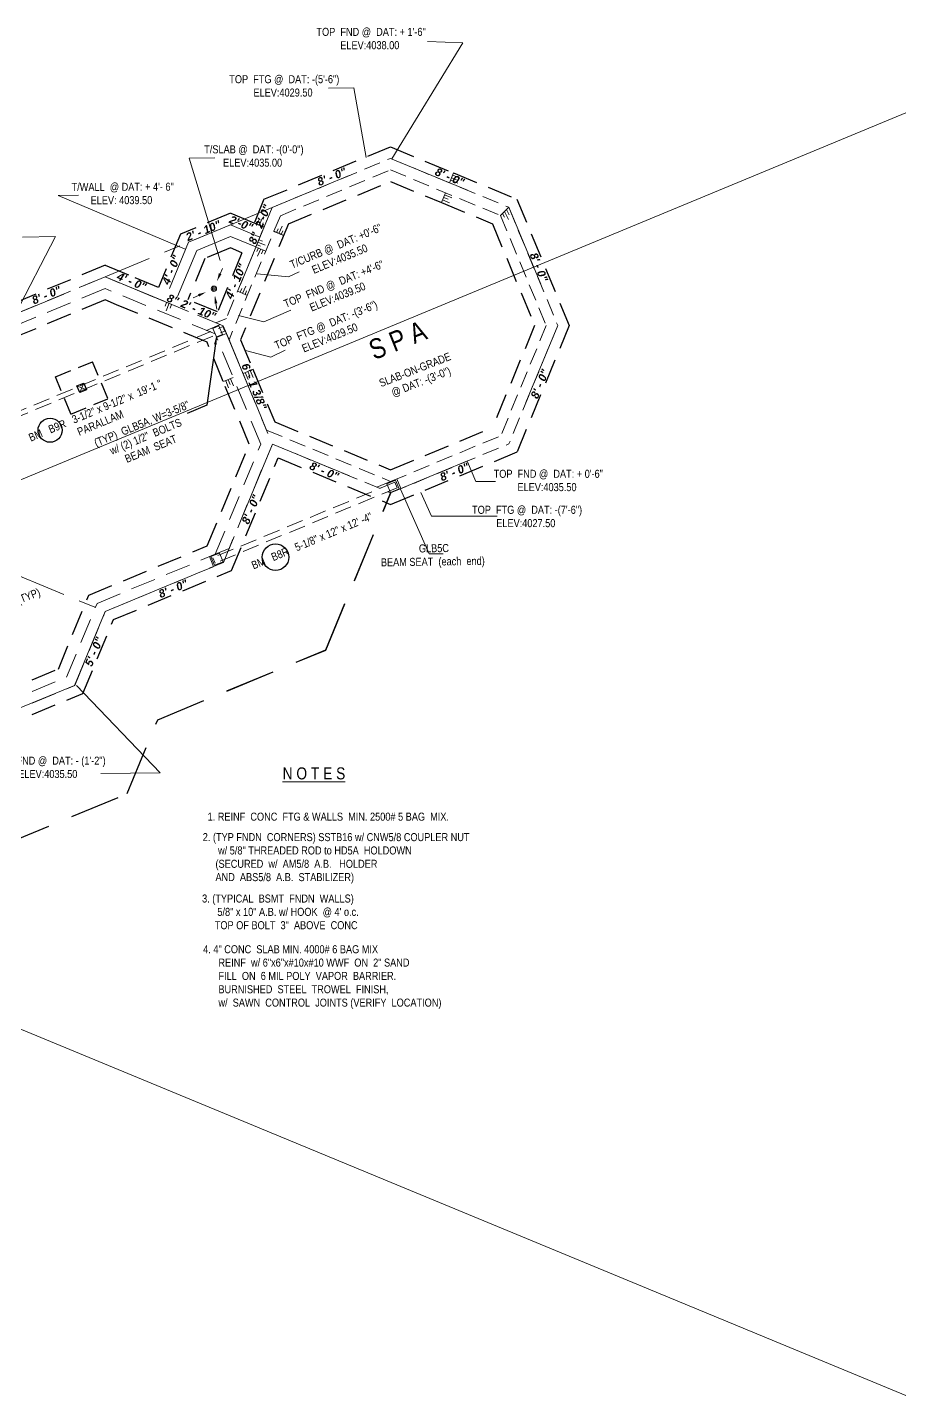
# Model space of a CAD drawing. Header units: inches. Extents: x 913 to 4010, y 85 to 6286.
# Drawn here: x 3351 to 4010, y 5105 to 6131 of the extents above; entities that cross this region are included whole.
import ezdxf

# ---------------------------------------------------------------- set-up
doc = ezdxf.new("R2010")
doc.units = ezdxf.units.IN
doc.header["$MEASUREMENT"] = 0
doc.linetypes.add('CENTER', pattern=[2, 1.25, -0.25, 0.25, -0.25])
doc.linetypes.add('HIDDEN', pattern=[0.375, 0.25, -0.125])
for name, color, linetype, lineweight in [('BALCONY', 7, 'Continuous', 9), ('BEAMS TEXT', 3, 'Continuous', 20), ('CONCRETE', 7, 'Continuous', 20), ('FLOOR BEAMS', 3, 'HIDDEN', 20), ('FOOTING', 7, 'HIDDEN', 30), ('FOOTING TEXT', 7, 'Continuous', 9), ('FOUNDATION', 7, 'HIDDEN', 20), ('FOUNDATION TEXT', 7, 'Continuous', 9), ('GRID', 1, 'CENTER', 20), ('LAYOUT', 6, 'Continuous', 9), ('WALL FRAMING', 7, 'Continuous', 30)]:
    doc.layers.add(name, color=color, linetype=linetype, lineweight=lineweight)
doc.layers.add('FL FRAMING STEEL', color=7, linetype='Continuous')
doc.layers.add('LLTEXT', color=7, linetype='Continuous')
doc.styles.add('ARCHENT', font='technical.ttf', dxfattribs={"height": 6})
doc.styles.add('ARCHENTLTD', font='technical.ttf', dxfattribs={"height": 0.1875})
doc.dimstyles.new('ARCHENT', dxfattribs={"dimtxt": 6, "dimasz": 6, "dimexe": 9, "dimexo": 3, "dimgap": 1, "dimtad": 0, "dimtoh": 1, "dimdec": 3, "dimzin": 0, "dimdsep": 46, "dimlunit": 4, "dimtxsty": 'ARCHENTLTD', "dimcen": 6, "dimaunit": 1, "dimadec": 0, "dimazin": 0, "dimtfac": 1, "dimtdec": 3, "dimtofl": 0, "dimtmove": 0, "dimatfit": 3, "dimfxl": 1, "dimfrac": 2, "dimtolj": 1, "dimtzin": 0, "dimarcsym": 0})
doc.dimstyles.new('ARCHENTLTD', dxfattribs={"dimscale": 0.05, "dimtxt": 0.1875, "dimasz": 3, "dimexe": 9, "dimexo": 1, "dimgap": 2.5, "dimtad": 0, "dimdec": 1, "dimzin": 1, "dimdsep": 46, "dimlunit": 4, "dimtxsty": 'ARCHENTLTD', "dimblk": 'ARCHTICK', "dimcen": 6, "dimclrd": 256, "dimclre": 256, "dimclrt": 256, "dimaunit": 1, "dimadec": 0, "dimazin": 0, "dimtfac": 1, "dimtdec": 1, "dimtofl": 0, "dimtmove": 1, "dimatfit": 3, "dimldrblk": 'ARCHTICK', "dimfxl": 1, "dimfrac": 2, "dimtolj": 1, "dimtzin": 0, "dimlwd": 9, "dimlwe": 9, "dimarcsym": 0})

# ---------------------------------------------------------------- blocks, each defined once
blk = doc.blocks.new('_ArchTick')
at = {"color": 0, "linetype": 'ByBlock', "const_width": 0.15}
blk.add_lwpolyline([(-0.5, -0.5), (0.5, 0.5)], dxfattribs=at)

msp = doc.modelspace()

# ---------------------------------------------------------------- linework, layer by layer
at = {"layer": 'BALCONY', "linetype": 'HIDDEN', "lineweight": 25, "ltscale": 150}
for p, q in [((3575.1, 5663.9), (3623.8, 5781.7)), ((3575.1, 5664), (3623.7, 5781.6)), ((3449, 5611.6), (3575.1, 5664)), ((3449, 5611.6), (3575.1, 5663.9)), ((3426.1, 5556.2), (3449, 5611.6)), ((3280.8, 5495.9), (3426.1, 5556.2))]:
    msp.add_line(p, q, dxfattribs=at)
at = {"layer": 'BEAMS TEXT', "linetype": 'Continuous', "lineweight": 30, "ltscale": 75}
for centre, radius in [((3368.3, 5828.7), 9), ((3537.4, 5733.5), 10)]:
    msp.add_circle(centre, radius, dxfattribs=at)
at = {"layer": 'CONCRETE', "lineweight": 9, "ltscale": 50}
for p, q in [((3490.2, 5935.8), (3490.2, 5934)), ((3491.2, 5936.3), (3491.2, 5933.3)), ((3492, 5935.8), (3492.1, 5933.9))]:
    msp.add_line(p, q, dxfattribs=at)
msp.add_circle((3491.2, 5934.8), 2, dxfattribs=at)
at = {"layer": 'FL FRAMING STEEL', "color": 7, "lineweight": 9, "ltscale": 50}
for p, q in [((3495.8, 5946.1), (3497.5, 5950.1)), ((3479.6, 5929.8), (3475.6, 5928.1)), ((3492.7, 5923.8), (3493.3, 5919.5))]:
    msp.add_line(p, q, dxfattribs=at)
for points in [[(3496.8, 5945.7), (3493.5, 5940.5), (3494.9, 5946.5)], [(3480, 5928.9), (3485.2, 5932.2), (3479.3, 5930.8)], [(3491.7, 5923.7), (3491.9, 5929.8), (3493.7, 5924)]]:
    msp.add_solid(points, dxfattribs=at)
at = {"layer": 'FLOOR BEAMS', "ltscale": 50}
for p, q in [((3286.9, 5818.8), (3497.9, 5906.4)), ((3288.2, 5815.5), (3499.3, 5903.1)), ((3497.9, 5906.4), (3499.3, 5903.1)), ((3626.9, 5789.7), (3490.3, 5733.1)), ((3628.6, 5785.6), (3626.9, 5789.8)), ((3628.6, 5785.6), (3492, 5729)), ((3492, 5729), (3490.3, 5733.1))]:
    msp.add_line(p, q, dxfattribs=at)
at = {"layer": 'FOOTING', "ltscale": 75}
for p, q in [((3528.7, 6001.9), (3623.5, 6041.2)), ((3623.5, 6041.2), (3670.9, 6021.6)), ((3547.1, 5983.5), (3623.5, 6015.2)), ((3623.5, 6015.2), (3661.8, 5999.4)), ((3670.9, 6021.6), (3718.4, 6002)), ((3528.7, 6001.9), (3521.4, 5984)), ((3661.8, 5999.4), (3700, 5983.6)), ((3718.4, 6002), (3757.7, 5907.2)), ((3503.5, 5991.4), (3466, 5975.8)), ((3521.4, 5984), (3503.5, 5991.4)), ((3547.1, 5983.5), (3511.2, 5896.6)), ((3700, 5983.6), (3731.7, 5907.2)), ((3466, 5975.8), (3449.5, 5935.8)), ((3503.5, 5965.4), (3484.4, 5957.5)), ((3512.2, 5961.8), (3493.9, 5917.5)), ((3512.2, 5961.8), (3503.5, 5965.4)), ((3409.5, 5952.4), (3320.8, 5915.5)), ((3427.3, 5945), (3409.5, 5952.4)), ((3484.4, 5957.5), (3471.7, 5926.6)), ((3449.5, 5935.8), (3427.3, 5945)), ((3409.5, 5926.4), (3320.8, 5889.6)), ((3418.1, 5922.8), (3409.5, 5926.4)), ((3486, 5894.8), (3418.1, 5922.8)), ((3493.9, 5917.5), (3471.7, 5926.6)), ((3731.7, 5907.2), (3700.1, 5830.7)), ((3757.7, 5907.2), (3718.5, 5812.4)), ((3498.2, 5865.2), (3486, 5894.8)), ((3511.2, 5896.6), (3520.4, 5874.4)), ((3520.4, 5874.4), (3536.8, 5834.9)), ((3517.7, 5818.3), (3498.2, 5865.2)), ((3536.8, 5834.9), (3623.7, 5799)), ((3623.7, 5799), (3700.1, 5830.7)), ((3486.1, 5741.9), (3517.7, 5818.3)), ((3504.4, 5723.5), (3539.3, 5807.9)), ((3539.3, 5807.9), (3623.7, 5773)), ((3623.7, 5773), (3718.5, 5812.4)), ((3397.4, 5705.1), (3486.1, 5741.9)), ((3415.8, 5686.7), (3504.4, 5723.5)), ((3374.5, 5649.6), (3397.4, 5705.1)), ((3392.9, 5631.2), (3415.8, 5686.7)), ((3251, 5598.4), (3374.5, 5649.6)), ((3251, 5572.4), (3392.8, 5631.2))]:
    msp.add_line(p, q, dxfattribs=at)
at = {"layer": 'FOOTING', "lineweight": 20, "ltscale": 75}
for p, q in [((3670.9, 6021.6), (3667.9, 6014.2)), ((3664.8, 6006.8), (3661.8, 5999.4)), ((3513.1, 5871.3), (3520.5, 5874.4)), ((3498.3, 5865.2), (3505.7, 5868.3))]:
    msp.add_line(p, q, dxfattribs=at)
at = {"layer": 'FOOTING', "lineweight": 9, "ltscale": 75}
for p, q in [((3668.8, 6016.2), (3674.1, 6014)), ((3669.6, 6018), (3673, 6016.6)), ((3670.3, 6019.9), (3675.6, 6017.7)), ((3663.4, 6003.3), (3666.9, 6001.9)), ((3664.2, 6005.2), (3669.5, 6003)), ((3662.6, 6001.5), (3667.9, 5999.3)), ((3709.2, 5992.8), (3712, 5986.7)), ((3710.7, 5994.3), (3712.6, 5990.3)), ((3523.3, 5983.1), (3524.5, 5985.9)), ((3525.1, 5982.4), (3527.5, 5987.9)), ((3527, 5981.5), (3528.1, 5984.3)), ((3707.7, 5991.3), (3709, 5988.6)), ((3524.8, 5971.6), (3527.6, 5970.5)), ((3538.1, 5977), (3539.3, 5979.8)), ((3539.9, 5976.2), (3542.3, 5981.8)), ((3541.7, 5975.4), (3542.9, 5978.2)), ((3523.2, 5968), (3526, 5966.8)), ((3524.5, 5965.5), (3523.3, 5962.8)), ((3526.3, 5964.7), (3523.9, 5959.2)), ((3524, 5969.8), (3529.6, 5967.4)), ((3528.1, 5963.9), (3526.9, 5961.1)), ((3510.8, 5932.2), (3512.1, 5934.9)), ((3512.6, 5931.3), (3515.2, 5936.8)), ((3514.5, 5930.5), (3515.7, 5933.2)), ((3455.7, 5924.6), (3454.6, 5921.8)), ((3457.5, 5923.9), (3455.3, 5918.3)), ((3459.4, 5923.1), (3458.3, 5920.3)), ((3514.7, 5872), (3516.9, 5866.7)), ((3516.6, 5872.8), (3518, 5869.3)), ((3518.4, 5873.5), (3520.6, 5868.3)), ((3500, 5865.8), (3502.2, 5860.5)), ((3501.9, 5866.6), (3503.3, 5863.1)), ((3503.7, 5867.3), (3505.9, 5862))]:
    msp.add_line(p, q, dxfattribs=at)
at = {"layer": 'FOOTING', "lineweight": 9, "ltscale": 1.5}
for p, q in [((3521.4, 5984), (3528.8, 5981)), ((3536.1, 5977.9), (3543.5, 5974.8))]:
    msp.add_line(p, q, dxfattribs=at)
at = {"layer": 'FOOTING', "ltscale": 50}
for p, q in [((3372.4, 5868.7), (3400.1, 5880.1)), ((3411.6, 5852.4), (3400.1, 5880.1)), ((3383.9, 5840.9), (3372.4, 5868.7)), ((3383.9, 5840.8), (3411.7, 5852.3))]:
    msp.add_line(p, q, dxfattribs=at)
at = {"layer": 'FOUNDATION', "ltscale": 50}
for p, q in [((3534.9, 5995.7), (3623.5, 6032.5)), ((3541, 5989.6), (3623.5, 6023.9)), ((3623.5, 6032.5), (3712.3, 5995.9)), ((3623.5, 6023.9), (3706.1, 5989.7)), ((3534.9, 5995.7), (3500.5, 5912.6)), ((3712.3, 5995.9), (3749.1, 5907.2)), ((3541, 5989.6), (3502.5, 5896.6)), ((3706.1, 5989.7), (3740.4, 5907.2)), ((3498.2, 5907), (3530.7, 5828.8)), ((3740.4, 5907.2), (3706.3, 5824.6)), ((3749.1, 5907.2), (3712.4, 5818.5)), ((3530.7, 5828.8), (3623.7, 5790.3)), ((3535, 5818.3), (3623.7, 5781.7)), ((3623.7, 5790.3), (3706.3, 5824.6)), ((3623.7, 5781.7), (3712.4, 5818.5))]:
    msp.add_line(p, q, dxfattribs=at)
at = {"layer": 'FOUNDATION', "lineweight": 20, "ltscale": 50}
for p, q in [((3706.2, 5989.8), (3712.3, 5995.9)), ((3522.7, 5966.1), (3530.1, 5963.1)), ((3508.9, 5932.9), (3516.3, 5929.8))]:
    msp.add_line(p, q, dxfattribs=at)
at = {"layer": 'FOUNDATION', "ltscale": 150}
for p, q in [((3503.5, 5982.7), (3472.2, 5969.7)), ((3525.7, 5973.6), (3503.5, 5982.7)), ((3503.5, 5974.1), (3478.3, 5963.6)), ((3522.6, 5966.2), (3503.5, 5974.1)), ((3472.2, 5969.7), (3453.8, 5925.4)), ((3478.3, 5963.6), (3461.2, 5922.3))]:
    msp.add_line(p, q, dxfattribs=at)
at = {"layer": 'FOUNDATION', "ltscale": 75}
for p, q in [((3409.5, 5943.7), (3320.8, 5906.9)), ((3498.2, 5907), (3409.5, 5943.7)), ((3409.5, 5935), (3320.8, 5898.2)), ((3492.1, 5900.9), (3409.5, 5935)), ((3526.3, 5818.3), (3492.1, 5900.9)), ((3530.7, 5828.8), (3502.6, 5896.5)), ((3492.2, 5735.7), (3526.3, 5818.3)), ((3498.3, 5729.6), (3535, 5818.3)), ((3403.5, 5698.9), (3492.2, 5735.7)), ((3409.7, 5692.8), (3498.3, 5729.6)), ((3380.7, 5643.5), (3403.5, 5698.9)), ((3386.8, 5637.3), (3409.7, 5692.8)), ((3251, 5589.7), (3380.7, 5643.5)), ((3251, 5581.1), (3386.8, 5637.3))]:
    msp.add_line(p, q, dxfattribs=at)
at = {"layer": 'FOUNDATION', "color": 7, "ltscale": 75}
for p, q in [((3492.6, 5909.3), (3500.5, 5912.6)), ((3631.4, 5784.9), (3628.3, 5792.2))]:
    msp.add_line(p, q, dxfattribs=at)
at = {"layer": 'FOUNDATION', "color": 7, "lineweight": 9, "ltscale": 75}
for p, q in [((3485.5, 5903.6), (3495.9, 5908)), ((3493.2, 5898.2), (3500.6, 5901.3)), ((3623.7, 5790.3), (3613.3, 5786)), ((3620.9, 5788.6), (3627.3, 5791.3)), ((3623.5, 5782.1), (3620.9, 5788.6)), ((3630, 5784.8), (3627.3, 5791.3)), ((3623.5, 5782.1), (3630, 5784.8)), ((3495.4, 5736.6), (3488.9, 5733.9)), ((3492.1, 5735.8), (3502.6, 5740.1)), ((3498, 5730.1), (3495.4, 5736.6)), ((3490.9, 5726.6), (3487.8, 5734)), ((3491.6, 5727.4), (3488.9, 5733.9)), ((3498, 5730.1), (3491.6, 5727.4))]:
    msp.add_line(p, q, dxfattribs=at)
at = {"layer": 'FOUNDATION', "lineweight": 9, "ltscale": 75}
for p, q in [((3490.3, 5905.1), (3494.9, 5907)), ((3493, 5898.7), (3497.6, 5900.6))]:
    msp.add_line(p, q, dxfattribs=at)
at = {"layer": 'FOUNDATION', "linetype": 'HIDDEN', "lineweight": 9, "ltscale": 50}
for p, q in [((3490.3, 5905.1), (3493, 5898.7)), ((3494.9, 5907), (3497.6, 5900.6))]:
    msp.add_line(p, q, dxfattribs=at)
at = {"layer": 'GRID', "ltscale": 50}
for p, q in [((3534.9, 5995.7), (3623.5, 6032.5)), ((3623.5, 6032.5), (3712.3, 5995.9)), ((3534.9, 5995.7), (3409.5, 5943.7)), ((3534.9, 5995.7), (3498.2, 5907)), ((3712.3, 5995.9), (3749.1, 5907.2)), ((3320.8, 5906.9), (3409.5, 5943.7)), ((3409.5, 5943.7), (3498.2, 5907)), ((3409.5, 5943.7), (3453.8, 5925.4)), ((3498.2, 5907), (3535, 5818.3)), ((3749.1, 5907.2), (3712.4, 5818.5)), ((3535, 5818.3), (3498.3, 5729.6)), ((3535, 5818.3), (3623.7, 5781.7)), ((3623.7, 5781.7), (3712.4, 5818.5)), ((3320.9, 5729.5), (3409.7, 5692.8)), ((3409.7, 5692.8), (3498.3, 5729.6)), ((3409.7, 5692.8), (3386.7, 5637.4)), ((3251, 5581.1), (3386.7, 5637.4))]:
    msp.add_line(p, q, dxfattribs=at)
at = {"layer": 'LAYOUT', "color": 6, "ltscale": 150}
for p in [(4010, 6066.7), (4010, 5104.8)]:
    msp.add_line(p, (2848.8, 5585.5), dxfattribs=at)
at = {"layer": 'WALL FRAMING', "color": 6, "lineweight": 9, "ltscale": 75}
for p, q in [((3388.4, 5862), (3395.6, 5859)), ((3393.5, 5864.1), (3390.5, 5856.9))]:
    msp.add_line(p, q, dxfattribs=at)
at = {"layer": 'WALL FRAMING', "color": 6, "ltscale": 75}
msp.add_lwpolyline([(3388.4, 5862), (3393.5, 5864.1), (3395.6, 5859), (3390.5, 5856.9)], close=True, dxfattribs=at)

# ---------------------------------------------------------------- texts
at = {"layer": 'BEAMS TEXT', "linetype": 'Continuous', "lineweight": 9, "char_height": 6, "attachment_point": 5, "rotation": 22.6375, "style": 'ARCHENTLTD'}
for s, insert in [('BM   B9R   3-1/2" x 9-1/2" x  19\'-1 "\\PPARALLAM \\P\\P  ', (3407.9, 5829.6)), ('BM   B8R   5-1/8" x 12" x 12\' -4"\\P\\P  ', (3568.5, 5736.5))]:
    msp.add_mtext(s, dxfattribs=dict(at, insert=insert))
at = {"layer": 'FOOTING TEXT', "ltscale": 50, "char_height": 6, "attachment_point": 5, "style": 'ARCHENT'}
for s, insert in [(' TOP  FTG @  DAT: -(5\'-6") \\PELEV:4029.50', (3543, 6086.9)), (' T/SLAB @  DAT: -(0\'-0") \\PELEV:4035.00', (3520.2, 6034.3)), (' TOP  FTG @  DAT: -(7\'-6") \\PELEV:4027.50', (3725.1, 5764))]:
    msp.add_mtext(s, dxfattribs=dict(at, insert=insert))
for s, insert, rotation in [(' T/CURB @  DAT: +0\'-6" \\PELEV:4035.50', (3583.6, 5961.8), 22.7586), (' TOP  FND @  DAT: +4\'-6" \\PELEV:4039.50', (3582, 5933.4), 22.3267), (' TOP  FTG @  DAT: -(3\'-6") \\PELEV:4029.50', (3576.2, 5902.7), 22.3267), (' GLB5C\\PBEAM SEAT  (each  end)', (3655.3, 5734.3), 0.8557)]:
    msp.add_mtext(s, dxfattribs=dict(at, insert=insert, rotation=rotation))
at = {"layer": 'FOUNDATION TEXT', "ltscale": 50, "char_height": 6, "attachment_point": 5, "style": 'ARCHENT'}
for s, insert in [(' TOP  FND @  DAT: + 1\'-6"\\PELEV:4038.00', (3608.1, 6122.4, -3866.5)), (' TOP  FND @  DAT: + 0\'-6"\\PELEV:4035.50', (3741, 5791))]:
    msp.add_mtext(s, dxfattribs=dict(at, insert=insert))
at = {"layer": 'FOUNDATION TEXT', "color": 1, "lineweight": 20, "ltscale": 75, "char_height": 6, "width": 48.625, "attachment_point": 1, "style": 'ARCHENTLTD'}
for s, insert, rotation in [('{\\fArial|b1|i1|c0|p34;8\' - 0"}', (3567.9, 6017.3), 22.2856), ('{\\fArial|b1|i1|c0|p34;8\' - 0"}', (3658.7, 6025.8), 337.2856), ('{\\fArial|b1|i1|c0|p34;2\'-0"}', (3521.7, 5981.9), 67.2856), ('{\\fArial|b1|i1|c0|p34;2\' - 10"}', (3469.4, 5975.9), 22.2856), ('{\\fArial|b1|i1|c0|p34;2\'-0"}', (3504.4, 5990), 337.6327), ('{\\fArial|b1|i1|c0|p34;8"}', (3516.8, 5970), 67.2856), ('{\\fArial|b1|i1|c0|p34;8\' - 0"}', (3733.4, 5962.6), 292.2856), ('{\\fArial|b1|i1|c0|p34;4\' - 0"}', (3452, 5939.6), 67.2856), ('{\\fArial|b1|i1|c0|p34;4\' - 10"}', (3499.5, 5928.9), 67.2856), ('{\\fArial|b1|i1|c0|p34;4\' - 0"}', (3420.2, 5947.4), 337.2856), ('{\\fArial|b1|i1|c0|p34;8\' - 0"}', (3353.9, 5928.5), 22.2856), ('{\\fArial|b1|i1|c0|p34;8"}', (3457.6, 5931.2), 337.2856), ('{\\fArial|b1|i1|c0|p34;2\' - 10"}', (3468.1, 5927), 337.2856), ('{\\fArial|b1|i1|c0|p34;6\' - 1 3/8"}', (3517.2, 5879.7), 292.2856), ('{\\fArial|b1|i1|c0|p34;8\' - 0"}', (3728.4, 5854.1), 67.2856), ('{\\fArial|b1|i1|c0|p34;8\' - 0"}', (3564.6, 5805.3), 337.2856), ('{\\fArial|b1|i1|c0|p34;8\' - 0"}', (3659.9, 5795.9), 22.2856), ('{\\fArial|b1|i1|c0|p34;8\' - 0"}', (3511.7, 5760), 67.2856), ('{\\fArial|b1|i1|c0|p34;8\' - 0"}', (3448.9, 5708.3), 22.2856), ('{\\fArial|b1|i1|c0|p34;5\' - 0"}', (3394.1, 5653.3), 67.2856)]:
    msp.add_mtext(s, dxfattribs=dict(at, insert=insert, rotation=rotation))
at = {"layer": 'FOUNDATION TEXT', "ltscale": 50, "attachment_point": 5, "style": 'ARCHENT'}
for s, insert, char_height, rotation in [('\\P T/WALL  @ DAT: + 4\'- 6" \\PELEV: 4039.50', (3421.8, 6011.2), 6, 0.1149), ('S P A', (3629, 5896.2), 15, 21.7586), ('SLAB-ON-GRADE\\P @ DAT: -(3\'-0")', (3644.1, 5868.6), 6, 21.3688), ('CB66  COLUMN  BASE (TYP)', (3317.7, 5689.8), 6, 21.5927)]:
    msp.add_mtext(s, dxfattribs=dict(at, insert=insert, char_height=char_height, rotation=rotation))
at = {"layer": 'FOUNDATION TEXT', "lineweight": 9, "insert": (3366.6, 5575.9, -3866.5), "char_height": 6, "attachment_point": 5, "style": 'ARCHENT'}
msp.add_mtext(' TOP  FND @  DAT: - (1\'-2")\\PELEV:4035.50', dxfattribs=at)
at = {"layer": 'FOUNDATION TEXT', "color": 7, "linetype": 'Continuous', "lineweight": 9, "insert": (3589.7, 5575.9), "char_height": 9, "attachment_point": 3, "rotation": 0.0192, "style": 'ARCHENTLTD'}
msp.add_mtext('{\\LN O T E S\\P}  ', dxfattribs=at)
at = {"layer": 'FOUNDATION TEXT', "color": 7, "linetype": 'Continuous', "lineweight": 9, "char_height": 6, "style": 'ARCHENT'}
for s, insert, attachment_point in [('             1. REINF  CONC  FTG & WALLS  MIN. 2500# 5 BAG  MIX.\\P                ', (3461.6, 5533.9), 4), ('2. (TYP FNDN  CORNERS) SSTB16 w/ CNW5/8 COUPLER NUT  \\P      w/ 5/8" THREADED ROD to HD5A  HOLDOWN\\P     (SECURED  w/  AM5/8  A.B.   HOLDER\\P     AND  ABS5/8  A.B.  STABILIZER) ', (3482.8, 5526.6), 1), ('3. (TYPICAL  BSMT  FNDN  WALLS)  \\P      5/8" x 10" A.B. w/ HOOK  @ 4\' o.c. \\P     TOP OF BOLT  3"  ABOVE  CONC', (3482.3, 5467.5), 4), ('          4. 4" CONC  SLAB MIN. 4000# 6 BAG MIX\\P                REINF  w/ 6"x6"x#10x#10 WWF  ON  2" SAND\\P                FILL  ON  6 MIL POLY  VAPOR  BARRIER.\\P                BURNISHED  STEEL  TROWEL  FINISH,\\P                w/  SAWN  CONTROL  JOINTS (VERIFY  LOCATION)', (3464, 5418.6), 4)]:
    msp.add_mtext(s, dxfattribs=dict(at, insert=insert, attachment_point=attachment_point))
at = {"layer": 'LLTEXT', "color": 7, "ltscale": 1.5, "insert": (3440, 5824, 44588.7), "char_height": 6, "attachment_point": 5, "rotation": 22.5591, "style": 'ARCHENT'}
msp.add_mtext(' (TYP)  GLB5A, W=3-5/8"\\Pw/ (2) 1/2"  BOLTS\\PBEAM  SEAT', dxfattribs=at)

# ---------------------------------------------------------------- leaders
at = {"layer": 'FL FRAMING STEEL', "color": 7, "lineweight": 9, "ltscale": 50}
msp.add_leader([(3493, 5898.9), (3485.9, 5847.4), (3471.1, 5841.2)], dimstyle='ARCHENT', override={"dimgap": 1, "dimtad": 0}, dxfattribs=at)
at = {"layer": 'FOOTING TEXT', "ltscale": 10}
for points in [[(3605.3, 6033.1), (3596.1, 6085.4), (3577, 6085.3)], [(3495.9, 5956.1), (3472.6, 6032.8), (3491.8, 6032.9)], [(3469.6, 5964.6), (3374.3, 6004.7), (3389.6, 6005.1)], [(3523.7, 5946.1), (3547.2, 5943.8), (3555, 5947.5)], [(3509.6, 5914.8), (3528.5, 5909.9), (3548.9, 5918.8)], [(3514.9, 5888.4), (3533.9, 5883.5), (3544.6, 5888.7)], [(3631.1, 5784.6), (3652.5, 5736), (3663, 5736)], [(3646.4, 5781.9), (3654.3, 5764.2), (3703.6, 5764.2)]]:
    msp.add_leader(points, dimstyle='ARCHENTLTD', override={"dimgap": 1, "dimtad": 0}, dxfattribs=at)
at = {"layer": 'FOUNDATION TEXT', "ltscale": 10}
for points in [[(3624.5, 6032.3, -3866.5), (3677.9, 6119.3, -3866.5), (3651.4, 6120.1, -3866.5)], [(3681.4, 5805.1), (3687.7, 5790.3), (3702.3, 5790.3)]]:
    msp.add_leader(points, dimstyle='ARCHENTLTD', override={"dimgap": 1, "dimtad": 0}, dxfattribs=at)
at = {"layer": 'FOUNDATION TEXT', "lineweight": 9, "ltscale": 10}
for points in [[(3342.1, 5915.6, -3866.5), (3372.3, 5974.1, -3866.5), (3347.7, 5973.6, -3866.5)], [(3388.1, 5637.2, -3866.5), (3450.9, 5571.8, -3866.5), (3406.3, 5571.2, -3866.5)]]:
    msp.add_leader(points, dimstyle='ARCHENTLTD', override={"dimgap": 1, "dimtad": 0}, dxfattribs=at)

doc.saveas('drawing.dxf')
